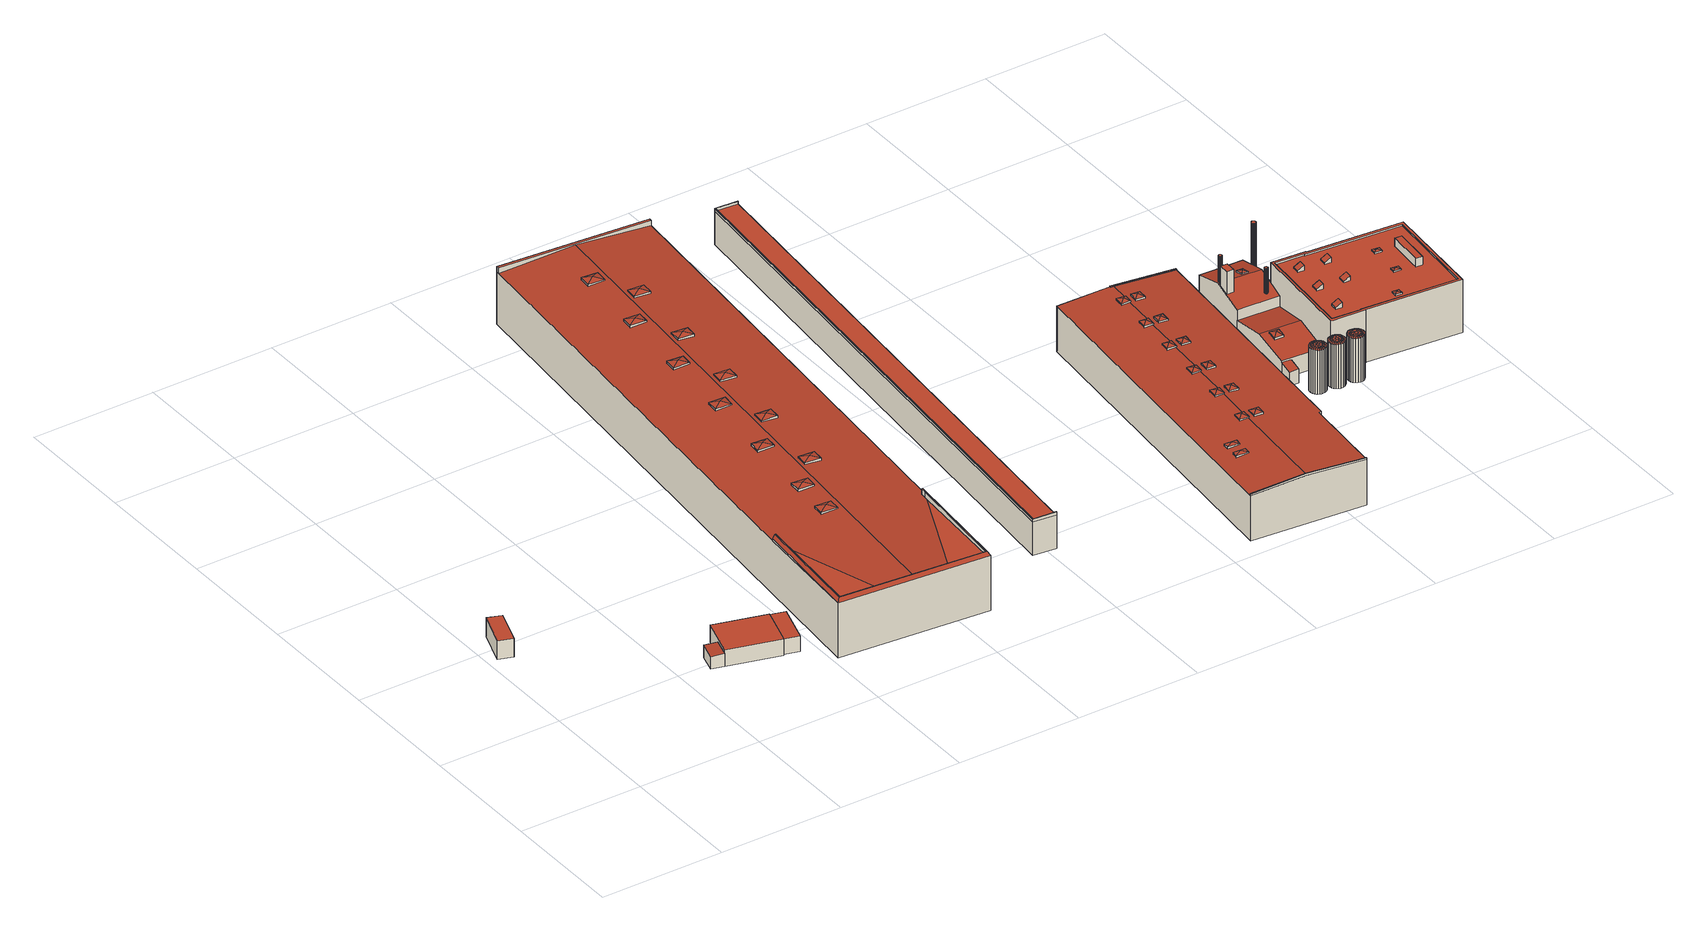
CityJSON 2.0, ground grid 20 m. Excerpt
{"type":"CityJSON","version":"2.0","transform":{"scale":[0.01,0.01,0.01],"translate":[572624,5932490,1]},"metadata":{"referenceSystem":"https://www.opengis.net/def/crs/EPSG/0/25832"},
"CityObjects":{
"building1":{"type":"Building","attributes":{"Grundfläche 2D":"14.591108","Grundhöhe NN":"2.660"},"geometry":[{"type":"Solid","lod":"3","boundaries":[[[[0,1,2,3]],[[4,5,3,2]],[[5,6,0,3]],[[6,7,1,0]],[[7,4,2,1]],[[7,6,5,4]]]],"semantics":{"surfaces":[{"type":"RoofSurface"},{"type":"WallSurface"},{"type":"GroundSurface"}],"values":[[0,1,1,1,1,2]]}}]},
"building2":{"type":"Building","attributes":{"Grundfläche 2D":"6.222767","Grundhöhe NN":"2.027"},"geometry":[{"type":"Solid","lod":"3","boundaries":[[[[8,9,10,11]],[[12,13,11,10]],[[13,14,8,11]],[[14,15,9,8]],[[15,12,10,9]],[[15,14,13,12]]]],"semantics":{"surfaces":[{"type":"RoofSurface"},{"type":"WallSurface"},{"type":"GroundSurface"}],"values":[[0,1,1,1,1,2]]}}]},
"building3":{"type":"Building","attributes":{"Grundfläche 2D":"54.608782","Grundhöhe NN":"2.025"},"geometry":[{"type":"Solid","lod":"3","boundaries":[[[[16,17,18,19,20]],[[16,20,21,22]],[[17,16,22,23]],[[19,18,17,23,24]],[[20,19,24,21]],[[22,21,24,23]]]],"semantics":{"surfaces":[{"type":"RoofSurface"},{"type":"WallSurface"},{"type":"GroundSurface"}],"values":[[0,1,1,1,1,2]]}}]},
"building4":{"type":"Building","attributes":{"Grundfläche 2D":"14.863860","Grundhöhe NN":"2.194"},"geometry":[{"type":"Solid","lod":"3","boundaries":[[[[25,18,17,26]],[[27,28,26,17]],[[28,29,25,26]],[[29,30,18,25]],[[30,27,17,18]],[[30,29,28,27]]]],"semantics":{"surfaces":[{"type":"RoofSurface"},{"type":"WallSurface"},{"type":"GroundSurface"}],"values":[[0,1,1,1,1,2]]}}]},
"building5":{"type":"Building","attributes":{"Grundfläche 2D":"2344.841135","Grundhöhe NN":"2.195"},"children":["building5-1","building5-2","building5-3","building5-4","building5-5","building5-6","building5-7","building5-8","building5-9","building5-10","building5-11","building5-12"],"geometry":[{"type":"Solid","lod":"3","boundaries":[[[[31,32,33,34]],[[35,36,37,38]],[[36,39,40,41,37]],[[40,42,43,41]],[[41,43,44,45,46,47,48,49,50,51,52,53,38,37]],[[54,55,56,57,58,59,60,61,62,63,64,65]],[[58,57,66]],[[67,68,69]],[[61,70,69,68,71,72,73,74,75,76,62]],[[77,63,31,34]],[[76,32,31,63,62]],[[76,78,33,32]],[[78,79,77,34,33]],[[35,64,36]],[[40,75,42]],[[75,74,73,44,43,42]],[[73,72,45,44]],[[46,45,72,71]],[[67,47,46,71,68]],[[48,47,67,69,70,61,60,59,58,66,50,49]],[[56,55,54,53,52,51,50,66,57]],[[54,65,64,35,38,53]],[[63,77,80,81,36,64]],[[40,39,36,81,82]],[[78,76,75,40,82,83]],[[77,79,78,83,80]],[[82,81,80,83]]]],"semantics":{"surfaces":[{"type":"RoofSurface"},{"type":"WallSurface"},{"type":"GroundSurface"}],"values":[[0,0,0,0,0,0,0,0,0,1,1,1,1,1,1,1,1,1,1,1,1,1,1,1,1,1,2]]}}]},
"building5-1":{"type":"BuildingInstallation","parents":["building5"],"geometry":[{"type":"MultiSurface","lod":"3","boundaries":[[[84,85,86]],[[84,87,85]],[[84,86,88]],[[84,88,87]],[[86,85,89,90]],[[88,86,90,91]],[[87,88,91,92]],[[85,87,92,89]]],"semantics":{"surfaces":[{"type":"RoofSurface"},{"type":"WallSurface"}],"values":[0,0,0,0,1,1,1,1]}}]},
"building5-2":{"type":"BuildingInstallation","parents":["building5"],"geometry":[{"type":"MultiSurface","lod":"3","boundaries":[[[93,94,95]],[[93,96,94]],[[93,95,97]],[[93,97,96]],[[95,94,98,99]],[[97,95,99,100]],[[96,97,100,101]],[[94,96,101,98]]],"semantics":{"surfaces":[{"type":"RoofSurface"},{"type":"WallSurface"}],"values":[0,0,0,0,1,1,1,1]}}]},
"building5-3":{"type":"BuildingInstallation","parents":["building5"],"geometry":[{"type":"MultiSurface","lod":"3","boundaries":[[[102,103,104]],[[102,105,103]],[[102,104,106]],[[102,106,105]],[[103,107,108,104]],[[106,104,108,109]],[[105,106,109,110]],[[103,105,110,107]]],"semantics":{"surfaces":[{"type":"RoofSurface"},{"type":"WallSurface"}],"values":[0,0,0,0,1,1,1,1]}}]},
"building5-4":{"type":"BuildingInstallation","parents":["building5"],"geometry":[{"type":"MultiSurface","lod":"3","boundaries":[[[111,112,113]],[[111,114,112]],[[111,113,115]],[[111,115,114]],[[113,112,116,117]],[[117,118,115,113]],[[118,119,114,115]],[[112,114,119,116]]],"semantics":{"surfaces":[{"type":"RoofSurface"},{"type":"WallSurface"}],"values":[0,0,0,0,1,1,1,1]}}]},
"building5-5":{"type":"BuildingInstallation","parents":["building5"],"geometry":[{"type":"MultiSurface","lod":"3","boundaries":[[[120,121,122]],[[120,123,121]],[[120,122,124]],[[120,124,123]],[[122,121,125,126]],[[126,127,124,122]],[[123,124,127,128]],[[121,123,128,125]]],"semantics":{"surfaces":[{"type":"RoofSurface"},{"type":"WallSurface"}],"values":[0,0,0,0,1,1,1,1]}}]},
"building5-6":{"type":"BuildingInstallation","parents":["building5"],"geometry":[{"type":"MultiSurface","lod":"3","boundaries":[[[129,130,131]],[[129,132,130]],[[129,131,133]],[[129,133,132]],[[131,130,134,135]],[[135,136,133,131]],[[132,133,136,137]],[[137,134,130,132]]],"semantics":{"surfaces":[{"type":"RoofSurface"},{"type":"WallSurface"}],"values":[0,0,0,0,1,1,1,1]}}]},
"building5-7":{"type":"BuildingInstallation","parents":["building5"],"geometry":[{"type":"MultiSurface","lod":"3","boundaries":[[[138,139,140]],[[138,141,139]],[[138,140,142]],[[138,142,141]],[[140,139,143,144]],[[144,145,142,140]],[[141,142,145,146]],[[139,141,146,143]]],"semantics":{"surfaces":[{"type":"RoofSurface"},{"type":"WallSurface"}],"values":[0,0,0,0,1,1,1,1]}}]},
"building5-8":{"type":"BuildingInstallation","parents":["building5"],"geometry":[{"type":"MultiSurface","lod":"3","boundaries":[[[147,148,149]],[[147,150,148]],[[147,149,151]],[[147,151,150]],[[149,148,152,153]],[[151,149,153,154]],[[150,151,154,155]],[[148,150,155,152]]],"semantics":{"surfaces":[{"type":"RoofSurface"},{"type":"WallSurface"}],"values":[0,0,0,0,1,1,1,1]}}]},
"building5-9":{"type":"BuildingInstallation","parents":["building5"],"geometry":[{"type":"MultiSurface","lod":"3","boundaries":[[[156,157,158]],[[156,159,157]],[[156,158,160]],[[156,160,159]],[[161,162,158,157]],[[162,163,160,158]],[[159,160,163,164]],[[157,159,164,161]]],"semantics":{"surfaces":[{"type":"RoofSurface"},{"type":"WallSurface"}],"values":[0,0,0,0,1,1,1,1]}}]},
"building5-10":{"type":"BuildingInstallation","parents":["building5"],"geometry":[{"type":"MultiSurface","lod":"3","boundaries":[[[165,166,167]],[[165,168,166]],[[165,167,169]],[[165,169,168]],[[166,170,171,167]],[[171,172,169,167]],[[168,169,172,173]],[[173,170,166,168]]],"semantics":{"surfaces":[{"type":"RoofSurface"},{"type":"WallSurface"}],"values":[0,0,0,0,1,1,1,1]}}]},
"building5-11":{"type":"BuildingInstallation","parents":["building5"],"geometry":[{"type":"MultiSurface","lod":"3","boundaries":[[[174,175,176]],[[174,177,175]],[[174,176,178]],[[174,178,177]],[[179,180,176,175]],[[180,181,178,176]],[[177,178,181,182]],[[175,177,182,179]]],"semantics":{"surfaces":[{"type":"RoofSurface"},{"type":"WallSurface"}],"values":[0,0,0,0,1,1,1,1]}}]},
"building5-12":{"type":"BuildingInstallation","parents":["building5"],"geometry":[{"type":"MultiSurface","lod":"3","boundaries":[[[183,184,185]],[[183,186,184]],[[183,185,187]],[[183,187,186]],[[185,184,188,189]],[[187,185,189,190]],[[186,187,190,191]],[[184,186,191,188]]],"semantics":{"surfaces":[{"type":"RoofSurface"},{"type":"WallSurface"}],"values":[0,0,0,0,1,1,1,1]}}]},
"building6":{"type":"Building","attributes":{"Grundfläche 2D":"332.712293","Grundhöhe NN":"2.142"},"geometry":[{"type":"Solid","lod":"3","boundaries":[[[[192,193,194,195,196,197,198,199]],[[200,201,202,203,204,205]],[[204,206,197,196]],[[206,207,198,197]],[[207,208,199,198]],[[208,209,192,199]],[[209,201,193,192]],[[194,193,201,200]],[[195,194,200,205]],[[205,204,196,195]],[[210,211,207,206]],[[211,212,208,207]],[[212,213,209,208]],[[213,214,215,202,201,209]],[[215,216,203,202]],[[203,216,217,210,206,204]],[[216,215,214,213,212,211,210,217]]]],"semantics":{"surfaces":[{"type":"RoofSurface"},{"type":"WallSurface"},{"type":"GroundSurface"}],"values":[[0,0,1,1,1,1,1,1,1,1,1,1,1,1,1,1,2]]}}]},
"building7":{"type":"Building","attributes":{"Grundfläche 2D":"1031.072814","Grundhöhe NN":"2.382"},"children":["building7-1","building7-2","building7-3","building7-4","building7-5","building7-6","building7-7","building7-8","building7-9","building7-10","building7-11","building7-12","building7-13","building7-14","building7-15","building7-16"],"geometry":[{"type":"Solid","lod":"3","boundaries":[[[[218,219,220,221,222,223,224,225,226,227,228,229,230,231,232,233,234,235,236,237]],[[238,235,234,233,232,231,230,229,228,227,226,225,224,223,222,221,220,239,240,241,242,243]],[[237,236,235,238,244,245]],[[246,219,218,237,245,247]],[[239,220,219,246,248]],[[241,240,239,248,249]],[[242,241,249,250]],[[238,243,242,250,244]],[[244,250,249,248,246,247,245]]]],"semantics":{"surfaces":[{"type":"RoofSurface"},{"type":"WallSurface"},{"type":"GroundSurface"}],"values":[[0,0,1,1,1,1,1,1,2]]}}]},
"building7-1":{"type":"BuildingInstallation","parents":["building7"],"geometry":[{"type":"MultiSurface","lod":"3","boundaries":[[[251,252,253,254]],[[255,252,251,256]],[[254,253,218,219]],[[239,256,251,254,219,220]],[[255,256,239,240]],[[218,253,252,255,240,221]]],"semantics":{"surfaces":[{"type":"RoofSurface"},{"type":"WallSurface"}],"values":[0,0,1,1,1,1]}}]},
"building7-2":{"type":"BuildingInstallation","parents":["building7"],"geometry":[{"type":"MultiSurface","lod":"3","boundaries":[[[257,258,259,260]],[[260,259,261]],[[262,259,258]],[[263,261,259,262]],[[264,228,265,258,257,260]],[[258,265,266,262]],[[266,229,267,261,263,262]],[[267,264,260,261]]],"semantics":{"surfaces":[{"type":"RoofSurface"},{"type":"WallSurface"}],"values":[0,0,0,0,1,1,1,1]}}]},
"building7-3":{"type":"BuildingInstallation","parents":["building7"],"geometry":[{"type":"MultiSurface","lod":"3","boundaries":[[[268,269,270]],[[270,269,271]],[[272,269,268]],[[271,269,272]],[[273,274,268,270]],[[274,275,272,268]],[[276,271,272,275]],[[276,273,270,271]]],"semantics":{"surfaces":[{"type":"RoofSurface"},{"type":"WallSurface"}],"values":[0,0,0,0,1,1,1,1]}}]},
"building7-4":{"type":"BuildingInstallation","parents":["building7"],"geometry":[{"type":"MultiSurface","lod":"3","boundaries":[[[277,278,279]],[[277,280,278]],[[277,279,281]],[[277,281,280]],[[282,283,279,278]],[[283,284,281,279]],[[280,281,284,285]],[[278,280,285,282]]],"semantics":{"surfaces":[{"type":"RoofSurface"},{"type":"WallSurface"}],"values":[0,0,0,0,1,1,1,1]}}]},
"building7-5":{"type":"BuildingInstallation","parents":["building7"],"geometry":[{"type":"MultiSurface","lod":"3","boundaries":[[[286,287,288,289]],[[235,236,287,286,238]],[[236,290,288,287]],[[234,243,289,288,290]],[[286,289,243,238]]],"semantics":{"surfaces":[{"type":"RoofSurface"},{"type":"WallSurface"}],"values":[0,1,1,1,1]}}]},
"building7-6":{"type":"BuildingInstallation","parents":["building7"],"geometry":[{"type":"MultiSurface","lod":"3","boundaries":[[[291,292,293,294]],[[294,293,295]],[[296,293,292]],[[295,293,296]],[[297,232,298,292,291,294]],[[296,292,298,299]],[[296,299,233,300,295]],[[294,295,300,297]]],"semantics":{"surfaces":[{"type":"RoofSurface"},{"type":"WallSurface"}],"values":[0,0,0,0,1,1,1,1]}}]},
"building7-7":{"type":"BuildingInstallation","parents":["building7"],"geometry":[{"type":"MultiSurface","lod":"3","boundaries":[[[301,302,303]],[[303,302,304]],[[305,302,301]],[[306,304,302,305]],[[303,307,226,308,301]],[[305,301,308,309]],[[309,227,310,304,306,305]],[[310,307,303,304]]],"semantics":{"surfaces":[{"type":"RoofSurface"},{"type":"WallSurface"}],"values":[0,0,0,0,1,1,1,1]}}]},
"building7-8":{"type":"BuildingInstallation","parents":["building7"],"geometry":[{"type":"MultiSurface","lod":"3","boundaries":[[[311,312,313]],[[311,314,312]],[[311,313,315]],[[311,315,314]],[[312,316,317,313]],[[317,318,315,313]],[[318,319,314,315]],[[312,314,319,316]]],"semantics":{"surfaces":[{"type":"RoofSurface"},{"type":"WallSurface"}],"values":[0,0,0,0,1,1,1,1]}}]},
"building7-9":{"type":"BuildingInstallation","parents":["building7"],"geometry":[{"type":"MultiSurface","lod":"3","boundaries":[[[320,321,322]],[[320,323,321]],[[320,322,324]],[[320,324,323]],[[322,321,325,326]],[[324,322,326,327]],[[327,328,323,324]],[[328,325,321,323]]],"semantics":{"surfaces":[{"type":"RoofSurface"},{"type":"WallSurface"}],"values":[0,0,0,0,1,1,1,1]}}]},
"building7-10":{"type":"BuildingInstallation","parents":["building7"],"geometry":[{"type":"MultiSurface","lod":"3","boundaries":[[[329,330,331,332]],[[332,331,333]],[[334,331,330]],[[333,331,334]],[[335,330,329,332,336,222]],[[334,330,335,337]],[[334,337,223,338,333]],[[338,336,332,333]]],"semantics":{"surfaces":[{"type":"RoofSurface"},{"type":"WallSurface"}],"values":[0,0,0,0,1,1,1,1]}}]},
"building7-11":{"type":"BuildingInstallation","parents":["building7"],"geometry":[{"type":"MultiSurface","lod":"3","boundaries":[[[339,340,341,342]],[[342,341,343]],[[344,341,340]],[[345,343,341,344]],[[346,230,347,340,339,342]],[[340,347,348,344]],[[348,231,349,343,345,344]],[[349,346,342,343]]],"semantics":{"surfaces":[{"type":"RoofSurface"},{"type":"WallSurface"}],"values":[0,0,0,0,1,1,1,1]}}]},
"building7-12":{"type":"BuildingInstallation","parents":["building7"],"geometry":[{"type":"MultiSurface","lod":"3","boundaries":[[[350,351,352]],[[350,353,351]],[[350,352,354]],[[350,354,353]],[[352,351,355,356]],[[354,352,356,357]],[[353,354,357,358]],[[351,353,358,355]]],"semantics":{"surfaces":[{"type":"RoofSurface"},{"type":"WallSurface"}],"values":[0,0,0,0,1,1,1,1]}}]},
"building7-13":{"type":"BuildingInstallation","parents":["building7"],"geometry":[{"type":"MultiSurface","lod":"3","boundaries":[[[359,360,361]],[[359,362,360]],[[359,361,363]],[[359,363,362]],[[361,360,364,365]],[[361,365,366,363]],[[366,367,362,363]],[[360,362,367,364]]],"semantics":{"surfaces":[{"type":"RoofSurface"},{"type":"WallSurface"}],"values":[0,0,0,0,1,1,1,1]}}]},
"building7-14":{"type":"BuildingInstallation","parents":["building7"],"geometry":[{"type":"MultiSurface","lod":"3","boundaries":[[[368,369,370]],[[368,371,369]],[[368,370,372]],[[368,372,371]],[[373,374,370,369]],[[372,370,374,375]],[[371,372,375,376]],[[369,371,376,373]]],"semantics":{"surfaces":[{"type":"RoofSurface"},{"type":"WallSurface"}],"values":[0,0,0,0,1,1,1,1]}}]},
"building7-15":{"type":"BuildingInstallation","parents":["building7"],"geometry":[{"type":"MultiSurface","lod":"3","boundaries":[[[377,378,379,380]],[[380,379,381]],[[382,379,378]],[[381,379,382]],[[383,378,377,380,384,224]],[[382,378,383,385]],[[382,385,225,386,381]],[[386,384,380,381]]],"semantics":{"surfaces":[{"type":"RoofSurface"},{"type":"WallSurface"}],"values":[0,0,0,0,1,1,1,1]}}]},
"building7-16":{"type":"BuildingInstallation","parents":["building7"],"geometry":[{"type":"MultiSurface","lod":"3","boundaries":[[[387,388,389]],[[389,388,390]],[[391,388,387]],[[390,388,391]],[[392,393,387,389]],[[391,387,393,394]],[[394,395,390,391]],[[395,392,389,390]]],"semantics":{"surfaces":[{"type":"RoofSurface"},{"type":"WallSurface"}],"values":[0,0,0,0,1,1,1,1]}}]},
"building8":{"type":"Building","attributes":{"Grundfläche 2D":"5.151440","Grundhöhe NN":"2.009"},"geometry":[{"type":"Solid","lod":"3","boundaries":[[[[396,397,398,399]],[[397,400,401,398]],[[402,396,399,403]],[[404,402,403,405]],[[406,404,405,407]],[[408,406,407,409]],[[410,408,409,411]],[[412,410,411,413]],[[414,412,413,415]],[[416,414,415,417]],[[418,416,417,419]],[[420,418,419,421]],[[422,420,421,423]],[[424,422,423,425]],[[426,424,425,427]],[[428,426,427,429]],[[430,428,429,431]],[[432,430,431,433]],[[434,432,433,435]],[[436,434,435,437]],[[438,436,437,439]],[[440,438,439,441]],[[442,440,441,443]],[[400,442,443,401]],[[444,445,397,396]],[[445,446,400,397]],[[447,444,396,402]],[[448,447,402,404]],[[449,448,404,406]],[[450,449,406,408]],[[451,450,408,410]],[[452,451,410,412]],[[453,452,412,414]],[[454,453,414,416]],[[455,454,416,418]],[[456,455,418,420]],[[457,456,420,422]],[[458,457,422,424]],[[459,458,424,426]],[[460,459,426,428]],[[461,460,428,430]],[[462,461,430,432]],[[463,462,432,434]],[[464,463,434,436]],[[465,464,436,438]],[[466,465,438,440]],[[467,466,440,442]],[[446,467,442,400]],[[447,448,468,469,470,471,472,446,445,444]],[[450,473,474,468,448,449]],[[452,453,475,476,477,473,450,451]],[[455,456,478,479,480,475,453,454]],[[458,459,481,482,483,478,456,457]],[[461,462,484,485,486,481,459,460]],[[464,465,487,488,489,484,462,463]],[[467,446,472,490,491,487,465,466]],[[484,489,488,487,491,490,472,471,470,469,468,474,473,477,476,475,480,479,478,483,482,481,486,485]],[[492,493,399,398]],[[493,494,403,399]],[[494,495,405,403]],[[495,496,407,405]],[[496,497,409,407]],[[497,498,411,409]],[[498,499,413,411]],[[499,500,415,413]],[[500,501,417,415]],[[501,502,419,417]],[[502,503,421,419]],[[503,504,423,421]],[[504,505,425,423]],[[505,506,427,425]],[[506,507,429,427]],[[507,508,431,429]],[[508,509,433,431]],[[509,510,435,433]],[[510,511,437,435]],[[511,512,439,437]],[[512,513,441,439]],[[514,492,398,401]],[[513,515,443,441]],[[515,514,401,443]],[[511,510,509,508,507,506,505,504,503,502,501,500,499,498,497,496,495,494,493,492,514,515,513,512]]]],"semantics":{"surfaces":[{"type":"RoofSurface"},{"type":"WallSurface"},{"type":"GroundSurface"}],"values":[[0,0,0,0,0,0,0,0,0,0,0,0,0,0,0,0,0,0,0,0,0,0,0,0,0,0,0,0,0,0,0,0,0,0,0,0,0,0,0,0,0,0,0,0,0,0,0,0,0,0,0,0,0,0,0,0,0,1,1,1,1,1,1,1,1,1,1,1,1,1,1,1,1,1,1,1,1,1,1,1,1,2]]}}]},
"building9":{"type":"Building","attributes":{"Grundfläche 2D":"5.136992","Grundhöhe NN":"1.965"},"geometry":[{"type":"Solid","lod":"3","boundaries":[[[[516,517,518,519]],[[517,520,521,518]],[[522,516,519,523]],[[524,522,523,525]],[[526,524,525,527]],[[528,526,527,529]],[[530,528,529,531]],[[532,530,531,533]],[[534,532,533,535]],[[536,534,535,537]],[[538,536,537,539]],[[540,538,539,541]],[[542,540,541,543]],[[544,542,543,545]],[[546,544,545,547]],[[548,546,547,549]],[[550,548,549,551]],[[552,550,551,553]],[[554,552,553,555]],[[556,554,555,557]],[[558,556,557,559]],[[560,558,559,561]],[[562,560,561,563]],[[520,562,563,521]],[[564,565,517,516]],[[565,566,520,517]],[[567,564,516,522]],[[568,567,522,524]],[[569,568,524,526]],[[570,569,526,528]],[[571,570,528,530]],[[572,571,530,532]],[[573,572,532,534]],[[574,573,534,536]],[[575,574,536,538]],[[576,575,538,540]],[[577,576,540,542]],[[578,577,542,544]],[[579,578,544,546]],[[580,579,546,548]],[[581,580,548,550]],[[582,581,550,552]],[[583,582,552,554]],[[584,583,554,556]],[[585,584,556,558]],[[586,585,558,560]],[[587,586,560,562]],[[566,587,562,520]],[[569,570,588,589,590,591,567,568]],[[572,573,592,593,594,588,570,571]],[[575,576,595,596,597,592,573,574]],[[578,598,599,595,576,577]],[[580,581,600,601,602,598,578,579]],[[583,584,603,604,605,600,581,582]],[[586,587,606,607,603,584,585]],[[565,564,567,591,608,609,610,611,606,587,566]],[[605,604,603,607,606,611,610,609,608,591,590,589,588,594,593,592,597,596,595,599,598,602,601,600]],[[612,613,519,518]],[[614,612,518,521]],[[615,614,521,563]],[[613,616,523,519]],[[616,617,525,523]],[[617,618,527,525]],[[618,619,529,527]],[[619,620,531,529]],[[620,621,533,531]],[[621,622,535,533]],[[622,623,537,535]],[[623,624,539,537]],[[624,625,541,539]],[[625,626,543,541]],[[626,627,545,543]],[[627,628,547,545]],[[628,629,549,547]],[[629,630,551,549]],[[630,631,553,551]],[[631,632,555,553]],[[632,633,557,555]],[[633,634,559,557]],[[634,635,561,559]],[[635,615,563,561]],[[631,630,629,628,627,626,625,624,623,622,621,620,619,618,617,616,613,612,614,615,635,634,633,632]]]],"semantics":{"surfaces":[{"type":"RoofSurface"},{"type":"WallSurface"},{"type":"GroundSurface"}],"values":[[0,0,0,0,0,0,0,0,0,0,0,0,0,0,0,0,0,0,0,0,0,0,0,0,0,0,0,0,0,0,0,0,0,0,0,0,0,0,0,0,0,0,0,0,0,0,0,0,0,0,0,0,0,0,0,0,0,1,1,1,1,1,1,1,1,1,1,1,1,1,1,1,1,1,1,1,1,1,1,1,1,2]]}}]},
"building10":{"type":"Building","attributes":{"Grundfläche 2D":"5.157014","Grundhöhe NN":"1.948"},"geometry":[{"type":"Solid","lod":"3","boundaries":[[[[636,637,638,639]],[[637,640,641,638]],[[642,636,639,643]],[[644,642,643,645]],[[646,644,645,647]],[[648,646,647,649]],[[650,648,649,651]],[[652,650,651,653]],[[654,652,653,655]],[[656,654,655,657]],[[658,656,657,659]],[[660,658,659,661]],[[662,660,661,663]],[[664,662,663,665]],[[666,664,665,667]],[[668,666,667,669]],[[670,668,669,671]],[[672,670,671,673]],[[674,672,673,675]],[[676,674,675,677]],[[678,676,677,679]],[[680,678,679,681]],[[682,680,681,683]],[[640,682,683,641]],[[684,685,686,687,688,689,690,691,692,693]],[[689,694,695,696,697,690]],[[695,698,699,700,701,702,703,696]],[[700,704,705,706,707,708,709,701]],[[706,710,711,712,713,707]],[[714,715,716,717,718,719,720,721,684,693,692,691,690,697,696,703,702,701,709,708,707,713,712,722]],[[711,723,724,725,715,714,722,712]],[[725,726,727,728,718,717,716,715]],[[728,729,730,720,719,718]],[[730,731,685,684,721,720]],[[637,636,687,686]],[[640,637,686,685]],[[636,642,688,687]],[[642,644,689,688]],[[644,646,694,689]],[[646,648,695,694]],[[648,650,698,695]],[[650,652,699,698]],[[652,654,700,699]],[[654,656,704,700]],[[656,658,705,704]],[[658,660,706,705]],[[660,662,710,706]],[[662,664,711,710]],[[664,666,723,711]],[[666,668,724,723]],[[668,670,725,724]],[[670,672,726,725]],[[672,674,727,726]],[[674,676,728,727]],[[676,678,729,728]],[[678,680,730,729]],[[680,682,731,730]],[[682,640,685,731]],[[732,733,639,638]],[[733,734,643,639]],[[734,735,645,643]],[[735,736,647,645]],[[736,737,649,647]],[[737,738,651,649]],[[738,739,653,651]],[[739,740,655,653]],[[740,741,657,655]],[[741,742,659,657]],[[742,743,661,659]],[[743,744,663,661]],[[744,745,665,663]],[[745,746,667,665]],[[746,747,669,667]],[[747,748,671,669]],[[748,749,673,671]],[[749,750,675,673]],[[750,751,677,675]],[[751,752,679,677]],[[752,753,681,679]],[[753,754,683,681]],[[755,732,638,641]],[[754,755,641,683]],[[750,749,748,747,746,745,744,743,742,741,740,739,738,737,736,735,734,733,732,755,754,753,752,751]]]],"semantics":{"surfaces":[{"type":"RoofSurface"},{"type":"WallSurface"},{"type":"GroundSurface"}],"values":[[0,0,0,0,0,0,0,0,0,0,0,0,0,0,0,0,0,0,0,0,0,0,0,0,0,0,0,0,0,0,0,0,0,0,0,0,0,0,0,0,0,0,0,0,0,0,0,0,0,0,0,0,0,0,0,0,0,0,1,1,1,1,1,1,1,1,1,1,1,1,1,1,1,1,1,1,1,1,1,1,1,1,2]]}}]},
"building11":{"type":"Building","attributes":{"Grundfläche 2D":"0.388638","Grundhöhe NN":"1.555"},"geometry":[{"type":"Solid","lod":"3","boundaries":[[[[756,757,758,759,760,761,762,763,764,765,766,767,768,769,770,771,772,773,774,775,776,777,778,779,780,781,782,783,784,785]],[[786,787,760,759]],[[787,788,761,760]],[[789,786,759,758]],[[788,790,762,761]],[[790,791,763,762]],[[791,792,764,763]],[[792,793,765,764]],[[793,794,766,765]],[[794,795,767,766]],[[795,796,768,767]],[[796,797,769,768]],[[797,798,770,769]],[[798,799,771,770]],[[799,800,772,771]],[[800,801,773,772]],[[801,802,774,773]],[[802,803,775,774]],[[803,804,776,775]],[[804,805,777,776]],[[805,806,778,777]],[[806,807,779,778]],[[807,808,780,779]],[[808,809,781,780]],[[809,810,782,781]],[[810,811,783,782]],[[811,812,784,783]],[[812,813,785,784]],[[813,814,756,785]],[[814,815,757,756]],[[815,789,758,757]],[[811,810,809,808,807,806,805,804,803,802,801,800,799,798,797,796,795,794,793,792,791,790,788,787,786,789,815,814,813,812]]]],"semantics":{"surfaces":[{"type":"RoofSurface"},{"type":"WallSurface"},{"type":"GroundSurface"}],"values":[[0,1,1,1,1,1,1,1,1,1,1,1,1,1,1,1,1,1,1,1,1,1,1,1,1,1,1,1,1,1,1,2]]}}]},
"building12":{"type":"Building","attributes":{"Grundfläche 2D":"508.506199","Grundhöhe NN":"1.709"},"children":["building12-1","building12-2","building12-3","building12-4","building12-5","building12-6","building12-7","building12-8","building12-9","building12-10","building12-11","building12-12","building12-13","building12-14"],"geometry":[{"type":"Solid","lod":"3","boundaries":[[[[816,817,818,819,820,821,822,823]],[[824,825,826,827,828,829,830,831,832],[833,834,835,836,837,838,839,840]],[[841,842,843,844]],[[845,846,843,842]],[[847,848,849,850,851,852,853]],[[854,853,852,851,850,855,856,857]],[[858,859,860,861]],[[835,834,818,817]],[[834,833,819,818]],[[820,819,833,840]],[[840,839,821,820]],[[822,821,839,838]],[[838,837,823,822]],[[837,836,816,823]],[[817,816,836,835]],[[842,841,862,863,860,845]],[[864,846,845,860,859,865]],[[849,848,847,866,867]],[[850,849,867,862,841,855]],[[855,841,844,856]],[[853,854,868,866,847]],[[829,828,869,870]],[[830,829,870,871]],[[830,871,868,854,831]],[[856,844,843,846,864,872,832,831,854,857]],[[873,825,824,832,872,874]],[[826,825,873,875]],[[827,826,875,876]],[[828,827,876,869]],[[861,860,863,877]],[[858,861,877,878]],[[859,858,878,865]],[[874,872,864,865,878,877,863,862,867,866,868,871,870,869,876,875,873]]]],"semantics":{"surfaces":[{"type":"RoofSurface"},{"type":"WallSurface"},{"type":"GroundSurface"}],"values":[[0,0,0,0,0,0,0,1,1,1,1,1,1,1,1,1,1,1,1,1,1,1,1,1,1,1,1,1,1,1,1,1,2]]}}]},
"building12-1":{"type":"BuildingInstallation","parents":["building12"],"geometry":[{"type":"MultiSurface","lod":"3","boundaries":[[[879,880,881,882]],[[882,881,883,884]],[[885,879,882,884]],[[886,880,879,885]],[[886,883,881,880]]],"semantics":{"surfaces":[{"type":"RoofSurface"},{"type":"WallSurface"}],"values":[0,1,1,1,1]}}]},
"building12-2":{"type":"BuildingInstallation","parents":["building12"],"geometry":[{"type":"MultiSurface","lod":"3","boundaries":[[[887,888,889,890]],[[890,889,891,892]],[[893,887,890,892]],[[894,888,887,893]],[[889,888,894,891]]],"semantics":{"surfaces":[{"type":"RoofSurface"},{"type":"WallSurface"}],"values":[0,1,1,1,1]}}]},
"building12-3":{"type":"BuildingInstallation","parents":["building12"],"geometry":[{"type":"MultiSurface","lod":"3","boundaries":[[[895,896,897,898,899]],[[900,897,896,895,901,902]],[[903,904,897,900,902]],[[897,904,903,899,898]],[[905,906,895,899]],[[906,907,908,902,901,895]],[[908,909,903,902]],[[909,905,899,903]]],"semantics":{"surfaces":[{"type":"RoofSurface"},{"type":"WallSurface"}],"values":[0,0,0,0,1,1,1,1]}}]},
"building12-4":{"type":"BuildingInstallation","parents":["building12"],"geometry":[{"type":"MultiSurface","lod":"3","boundaries":[[[910,911,912,913,914]],[[915,914,913,912,916,917]],[[918,919,914,915,917]],[[914,919,918,911,910]],[[920,921,912,911]],[[921,922,923,917,916,912]],[[923,924,918,917]],[[924,920,911,918]]],"semantics":{"surfaces":[{"type":"RoofSurface"},{"type":"WallSurface"}],"values":[0,0,0,0,1,1,1,1]}}]},
"building12-5":{"type":"BuildingInstallation","parents":["building12"],"geometry":[{"type":"MultiSurface","lod":"3","boundaries":[[[925,926,927,928,929,930]],[[928,927,926,931,932]],[[933,934,926,925,930]],[[926,934,933,932,931]],[[935,936,937,930,929,928]],[[937,938,933,930]],[[938,939,932,933]],[[939,935,928,932]]],"semantics":{"surfaces":[{"type":"RoofSurface"},{"type":"WallSurface"}],"values":[0,0,0,0,1,1,1,1]}}]},
"building12-6":{"type":"BuildingInstallation","parents":["building12"],"geometry":[{"type":"MultiSurface","lod":"3","boundaries":[[[940,941,942,943]],[[943,942,944,945]],[[946,940,943,945]],[[947,941,940,946]],[[947,944,942,941]]],"semantics":{"surfaces":[{"type":"RoofSurface"},{"type":"WallSurface"}],"values":[0,1,1,1,1]}}]},
"building12-7":{"type":"BuildingInstallation","parents":["building12"],"geometry":[{"type":"MultiSurface","lod":"3","boundaries":[[[948,949,950,951]],[[951,950,952,953]],[[954,948,951,953]],[[955,949,948,954]],[[955,952,950,949]]],"semantics":{"surfaces":[{"type":"RoofSurface"},{"type":"WallSurface"}],"values":[0,1,1,1,1]}}]},
"building12-8":{"type":"BuildingInstallation","parents":["building12"],"geometry":[{"type":"MultiSurface","lod":"3","boundaries":[[[956,957,958,959]],[[960,959,958,961]],[[962,956,959,960]],[[963,957,956,962]],[[961,958,957,963]]],"semantics":{"surfaces":[{"type":"RoofSurface"},{"type":"WallSurface"}],"values":[0,1,1,1,1]}}]},
"building12-9":{"type":"BuildingInstallation","parents":["building12"],"geometry":[{"type":"MultiSurface","lod":"3","boundaries":[[[964,965,966,967]],[[967,966,968,969]],[[970,964,967,969]],[[971,965,964,970]],[[971,968,966,965]]],"semantics":{"surfaces":[{"type":"RoofSurface"},{"type":"WallSurface"}],"values":[0,1,1,1,1]}}]},
"building12-10":{"type":"BuildingInstallation","parents":["building12"],"geometry":[{"type":"MultiSurface","lod":"3","boundaries":[[[972,973,974]],[[972,975,973]],[[972,974,976]],[[972,976,975]],[[977,978,974,973]],[[976,974,978,979]],[[979,980,975,976]],[[973,975,980,977]]],"semantics":{"surfaces":[{"type":"RoofSurface"},{"type":"WallSurface"}],"values":[0,0,0,0,1,1,1,1]}}]},
"building12-11":{"type":"BuildingInstallation","parents":["building12"],"geometry":[{"type":"MultiSurface","lod":"3","boundaries":[[[981,982,983,984]],[[984,983,985]],[[986,983,982]],[[987,985,983,986]],[[984,988,989,982,981]],[[990,991,986,982,989]],[[991,992,993,985,987,986]],[[993,988,984,985]]],"semantics":{"surfaces":[{"type":"RoofSurface"},{"type":"WallSurface"}],"values":[0,0,0,0,1,1,1,1]}}]},
"building12-12":{"type":"BuildingInstallation","parents":["building12"],"geometry":[{"type":"MultiSurface","lod":"3","boundaries":[[[994,995,996,997]],[[997,996,998,999]],[[994,997,999,1000]],[[1000,1001,995,994]],[[996,995,1001,998]]],"semantics":{"surfaces":[{"type":"RoofSurface"},{"type":"WallSurface"}],"values":[0,1,1,1,1]}}]},
"building12-13":{"type":"BuildingInstallation","parents":["building12"],"geometry":[{"type":"MultiSurface","lod":"3","boundaries":[[[1002,1003,1004,1005,1006,1007,1008,1009,1010,1011,1012,1013,1014,1015,1016,1017,1018,1019,1020,1021,1022,1023,1024,1025,1026,1027,1028,1029,1030,1031]],[[1007,1006,1032,1033]],[[1008,1007,1033,1034]],[[1009,1008,1034,1035]],[[1006,1005,1036,1032]],[[1010,1009,1035,1037]],[[1011,1010,1037,1038]],[[1012,1011,1038,1039]],[[1013,1012,1039,1040]],[[1014,1013,1040,1041]],[[1015,1014,1041,1042]],[[1016,1015,1042,1043]],[[1017,1016,1043,1044]],[[1018,1017,1044,1045]],[[1019,1018,1045,1046]],[[1020,1019,1046,1047]],[[1021,1020,1047,1048]],[[1022,1021,1048,1049]],[[1023,1022,1049,1050]],[[1024,1023,1050,1051]],[[1025,1024,1051,1052]],[[1026,1025,1052,1053]],[[1027,1026,1053,1054]],[[1028,1027,1054,1055]],[[1029,1028,1055,1056]],[[1030,1029,1056,1057]],[[1031,1030,1057,1058]],[[1002,1031,1058,1059]],[[1003,1002,1059,1060]],[[1004,1003,1060,1061]],[[1005,1004,1061,1036]]],"semantics":{"surfaces":[{"type":"RoofSurface"},{"type":"WallSurface"}],"values":[0,1,1,1,1,1,1,1,1,1,1,1,1,1,1,1,1,1,1,1,1,1,1,1,1,1,1,1,1,1,1]}}]},
"building12-14":{"type":"BuildingInstallation","parents":["building12"],"geometry":[{"type":"MultiSurface","lod":"3","boundaries":[[[1062,1063,1064,1065,1066,1067,1068,1069,1070,1071,1072,1073,1074,1075,1076,1077,1078,1079,1080,1081,1082,1083,1084,1085,1086,1087,1088,1089,1090,1091]],[[1067,1066,1092,1093]],[[1068,1067,1093,1094]],[[1069,1068,1094,1095]],[[1066,1065,1096,1092]],[[1070,1069,1095,1097]],[[1071,1070,1097,1098]],[[1072,1071,1098,1099]],[[1073,1072,1099,1100]],[[1074,1073,1100,1101]],[[1075,1074,1101,1102]],[[1076,1075,1102,1103]],[[1077,1076,1103,1104]],[[1078,1077,1104,1105]],[[1079,1078,1105,1106]],[[1080,1079,1106,1107]],[[1081,1080,1107,1108]],[[1082,1081,1108,1109]],[[1083,1082,1109,1110]],[[1084,1083,1110,1111]],[[1085,1084,1111,1112]],[[1086,1085,1112,1113]],[[1087,1086,1113,1114]],[[1088,1087,1114,1115]],[[1089,1088,1115,1116]],[[1090,1089,1116,1117]],[[1091,1090,1117,1118]],[[1062,1091,1118,1119]],[[1063,1062,1119,1120]],[[1064,1063,1120,1121]],[[1065,1064,1121,1096]]],"semantics":{"surfaces":[{"type":"RoofSurface"},{"type":"WallSurface"}],"values":[0,1,1,1,1,1,1,1,1,1,1,1,1,1,1,1,1,1,1,1,1,1,1,1,1,1,1,1,1,1,1]}}]}
},
"vertices":[
[275,4192,475],[72,3621,475],[300,3541,475],[502,4111,475],[300,3541,166],[502,4111,166],[275,4192,166],[72,3621,166],
[2442,1834,306],[2636,1778,316],[2721,2075,316],[2527,2131,306],[2721,2075,103],[2527,2131,103],[2442,1834,103],[2636,1778,103],
[2636,1778,381],[3467,1540,384],[3638,2137,398],[3641,2147,398],[2810,2386,396],[2810,2386,102],[2636,1778,102],[3467,1540,102],[3641,2147,102],
[3868,2071,398],[3697,1474,384],[3467,1540,119],[3697,1474,119],[3868,2071,119],[3638,2137,119],
[4862,10606,1077],[7285,10400,1077],[7289,10447,1077],[4866,10654,1077],[4205,2898,1035],[4046,1046,1035],[4086,1077,1092],[4241,2895,1092],[5265,942,1035],[6469,839,1035],[6435,877,1092],[6627,2687,1035],[6589,2691,1092],[6573,2692,1092],[6567,2612,1092],[6567,2610,1092],[6420,894,1092],[5258,993,1092],[5236,995,1092],[4103,1092,1092],[4250,2814,1092],[4250,2815,1092],[4257,2893,1092],[4257,2893,995],[4250,2815,995],[4250,2814,995],[4245,2753,995],[4723,1039,1034],[5236,995,1060],[5258,993,1062],[5269,992,1062],[6081,10502,1062],[4862,10606,992],[4205,2898,992],[4241,2895,994],[4103,1092,1034],[6420,894,1034],[6561,2541,995],[5837,944,1034],[5281,991,1062],[6567,2610,995],[6567,2611,995],[6573,2692,995],[6589,2691,994],[6627,2687,992],[7285,10400,992],[4866,10654,992],[7289,10447,992],[6085,10550,1062],[4866,10654,119],[4046,1046,119],[6469,839,119],[7289,10447,119],
[6047,7808,1113],[5910,7724,1080],[6168,7701,1080],[5926,7914,1080],[6184,7892,1080],[5910,7724,1058],[6168,7701,1043],[6184,7892,1043],[5926,7914,1058],
[5794,9648,1113],[5657,9564,1080],[5916,9542,1080],[5673,9755,1080],[5932,9733,1080],[5657,9564,1043],[5916,9542,1058],[5932,9733,1058],[5673,9755,1043],
[5847,5458,1113],[5710,5374,1080],[5968,5352,1080],[5726,5565,1080],[5984,5543,1080],[5710,5374,1058],[5968,5352,1043],[5984,5543,1043],[5726,5565,1058],
[5743,4238,1113],[5605,4154,1080],[5864,4131,1080],[5622,4344,1080],[5880,4322,1080],[5605,4154,1058],[5864,4131,1043],[5880,4322,1043],[5622,4344,1058],
[5387,4873,1113],[5250,4789,1080],[5508,4767,1080],[5266,4979,1080],[5524,4957,1080],[5250,4789,1043],[5508,4767,1058],[5524,4957,1058],[5266,4979,1043],
[5489,6064,1113],[5351,5980,1080],[5610,5958,1080],[5368,6171,1080],[5626,6149,1080],[5351,5980,1043],[5610,5958,1058],[5626,6149,1058],[5368,6171,1043],
[5693,8462,1113],[5556,8378,1080],[5814,8356,1080],[5572,8568,1080],[5831,8546,1080],[5556,8378,1043],[5814,8356,1058],[5831,8546,1058],[5572,8568,1043],
[5234,3085,1113],[5097,3001,1080],[5355,2979,1080],[5113,3191,1080],[5372,3169,1080],[5097,3001,1043],[5355,2979,1058],[5372,3169,1058],[5113,3191,1043],
[6152,9035,1113],[6015,8951,1080],[6273,8929,1080],[6031,9142,1080],[6289,9120,1080],[6015,8951,1058],[6273,8929,1043],[6289,9120,1043],[6031,9142,1058],
[5590,7247,1113],[5452,7163,1080],[5711,7141,1080],[5469,7353,1080],[5727,7331,1080],[5452,7163,1043],[5711,7141,1058],[5727,7331,1058],[5469,7353,1043],
[5291,3742,1113],[5153,3658,1080],[5411,3636,1080],[5169,3848,1080],[5428,3826,1080],[5153,3658,1043],[5411,3636,1058],[5428,3826,1058],[5169,3848,1043],
[5946,6619,1113],[5809,6535,1080],[6067,6513,1080],[5825,6725,1080],[6083,6703,1080],[5809,6535,1058],[6067,6513,1043],[6083,6703,1043],[5825,6725,1058],
[8107,1622,717],[8108,1633,717],[7748,1664,717],[8507,10599,717],[8860,10569,717],[8861,10579,717],[8493,10610,717],[7731,1654,717],[7748,1664,672],[8108,1633,672],[8109,1650,672],[8103,1650,672],[8860,10569,672],[8507,10599,672],[8861,10579,672],[8493,10610,672],[7731,1654,672],[8107,1622,672],[8861,10579,114],[8493,10610,114],[7731,1654,114],[8107,1622,114],[8108,1633,114],[8109,1650,114],[8103,1650,114],[8860,10569,114],
[10418,238,892],[10417,221,892],[11305,145,944],[11306,162,944],[11445,1796,944],[11458,1944,944],[11504,2488,944],[11517,2637,944],[11559,3138,944],[11572,3286,944],[11618,3831,944],[11631,3979,944],[11673,4478,944],[11686,4626,944],[11728,5122,944],[11741,5271,944],[11767,5578,944],[11769,5604,944],[11719,5608,941],[10881,5679,892],[12767,5519,892],[12259,64,894],[12260,81,894],[12375,1424,894],[12419,1420,892],[12765,5493,892],[12767,5519,138],[10881,5679,138],[10417,221,138],[10418,238,138],[12259,64,138],[12375,1424,138],[12419,1420,138],
[11305,145,971],[11306,162,971],[10418,238,918],[10417,221,918],[12260,81,918],[12259,64,918],
[11618,3831,963],[11633,3830,963],[11566,3910,996],[11486,3842,963],[11499,3990,963],[11645,3978,963],[11631,3979,963],[11486,3842,936],[11633,3830,944],[11645,3978,944],[11499,3990,936],
[10994,1337,941],[10900,1393,967],[10798,1354,941],[10806,1448,942],[11002,1431,942],[10798,1354,909],[10994,1337,920],[11002,1431,920],[10806,1448,909],
[11848,4538,996],[11769,4470,963],[11915,4458,963],[11781,4618,963],[11928,4606,963],[11769,4470,939],[11915,4458,932],[11928,4606,932],[11781,4618,939],
[12767,5519,902],[11719,5608,953],[11716,5582,953],[12765,5493,902],[11716,5582,941],
[11728,5122,963],[11742,5121,963],[11675,5202,996],[11596,5134,963],[11608,5282,963],[11755,5270,963],[11596,5134,936],[11742,5121,944],[11755,5270,944],[11608,5282,936],
[11574,3137,963],[11507,3217,996],[11427,3149,963],[11440,3297,963],[11586,3285,963],[11572,3286,963],[11427,3149,936],[11574,3137,944],[11586,3285,944],[11440,3297,936],
[11679,2551,996],[11600,2483,963],[11746,2470,963],[11612,2631,963],[11759,2619,963],[11600,2483,939],[11746,2470,932],[11759,2619,932],[11612,2631,939],
[11793,3892,996],[11714,3825,963],[11860,3812,963],[11726,3973,963],[11873,3960,963],[11714,3825,939],[11860,3812,932],[11873,3960,932],[11726,3973,939],
[11445,1796,963],[11460,1795,963],[11393,1875,996],[11313,1807,963],[11326,1955,963],[11472,1943,963],[11460,1795,944],[11313,1807,936],[11472,1943,944],[11326,1955,936],
[11673,4478,963],[11688,4476,963],[11621,4557,996],[11541,4489,963],[11554,4637,963],[11700,4625,963],[11686,4626,963],[11541,4489,936],[11688,4476,944],[11700,4625,944],[11554,4637,936],
[11734,3196,996],[11655,3128,963],[11801,3116,963],[11667,3277,963],[11814,3264,963],[11655,3128,939],[11801,3116,932],[11814,3264,932],[11667,3277,939],
[11620,1854,996],[11541,1786,963],[11687,1774,963],[11553,1935,963],[11700,1922,963],[11541,1786,939],[11687,1774,932],[11700,1922,932],[11553,1935,939],
[11903,5181,996],[11823,5113,963],[11970,5101,963],[11836,5262,963],[11982,5249,963],[11823,5113,939],[11970,5101,932],[11982,5249,932],[11836,5262,939],
[11504,2488,963],[11519,2487,963],[11452,2568,996],[11372,2500,963],[11385,2648,963],[11531,2636,963],[11519,2487,944],[11372,2500,936],[11531,2636,944],[11385,2648,936],
[10973,1088,941],[10879,1143,967],[10777,1104,941],[10785,1198,942],[10981,1182,942],[10777,1104,909],[10973,1088,920],[10981,1182,920],[10785,1198,909],
[13453,2954,839],[13463,2934,839],[13492,2945,830],[13479,2971,830],[13468,2912,839],[13499,2916,830],[13437,2972,839],[13457,2996,830],[13414,2987,839],[13428,3016,830],[13388,2996,839],[13393,3027,830],[13360,2997,839],[13356,3028,830],[13334,2990,839],[13322,3019,830],[13312,2977,839],[13294,3002,830],[13296,2962,839],[13272,2982,830],[13284,2943,839],[13256,2957,830],[13276,2920,839],[13245,2926,830],[13274,2893,839],[13243,2891,830],[13280,2866,839],[13251,2855,830],[13294,2841,839],[13268,2823,830],[13312,2822,839],[13293,2798,830],[13334,2810,839],[13322,2781,830],[13355,2804,839],[13350,2773,830],[13377,2803,839],[13380,2771,830],[13402,2807,839],[13412,2778,830],[13426,2819,839],[13443,2793,830],[13446,2838,839],[13471,2818,830],[13461,2862,839],[13490,2849,830],[13468,2888,839],[13499,2883,830],[13428,2937,845],[13435,2923,845],[13438,2909,845],[13417,2950,845],[13401,2960,845],[13383,2966,845],[13363,2967,845],[13345,2962,845],[13330,2953,845],[13319,2943,845],[13311,2930,845],[13306,2914,845],[13304,2895,845],[13308,2876,845],[13318,2859,845],[13331,2846,845],[13346,2838,845],[13360,2833,845],[13375,2833,845],[13392,2836,845],[13409,2844,845],[13423,2857,845],[13433,2874,845],[13438,2892,845],[13383,2922,846],[13388,2918,846],[13393,2913,846],[13395,2909,846],[13396,2904,846],[13368,2924,846],[13376,2924,846],[13352,2916,846],[13356,2919,846],[13361,2923,846],[13347,2899,846],[13347,2905,846],[13349,2912,846],[13357,2880,846],[13352,2885,846],[13348,2891,846],[13372,2875,846],[13367,2875,846],[13362,2877,846],[13391,2884,846],[13385,2879,846],[13379,2876,846],[13396,2897,846],[13394,2890,846],[13492,2945,101],[13479,2971,101],[13457,2996,101],[13428,3016,101],[13393,3027,101],[13356,3028,101],[13322,3019,101],[13294,3002,101],[13272,2982,101],[13256,2957,101],[13245,2926,101],[13243,2891,101],[13251,2855,101],[13268,2823,101],[13293,2798,101],[13322,2781,101],[13350,2773,101],[13380,2771,101],[13412,2778,101],[13443,2793,101],[13471,2818,101],[13490,2849,101],[13499,2916,101],[13499,2883,101],
[13642,2964,839],[13663,2969,839],[13660,3001,830],[13631,2995,830],[13685,2969,839],[13689,3001,830],[13620,2953,839],[13602,2980,830],[13600,2936,839],[13575,2957,830],[13585,2912,839],[13556,2926,830],[13578,2886,839],[13546,2890,830],[13578,2859,839],[13546,2855,830],[13585,2836,839],[13555,2823,830],[13595,2817,839],[13569,2798,830],[13610,2801,839],[13589,2776,830],[13631,2787,839],[13616,2758,830],[13656,2779,839],[13650,2747,830],[13683,2778,839],[13687,2745,830],[13710,2785,839],[13722,2754,830],[13733,2798,839],[13753,2772,830],[13750,2816,839],[13776,2796,830],[13761,2834,839],[13791,2821,830],[13768,2855,839],[13799,2849,830],[13769,2880,839],[13801,2882,830],[13764,2905,839],[13794,2917,830],[13751,2930,839],[13777,2949,830],[13732,2950,839],[13752,2975,830],[13709,2963,839],[13721,2993,830],[13651,2938,845],[13666,2941,845],[13681,2941,845],[13636,2930,845],[13622,2917,845],[13611,2901,845],[13606,2882,845],[13606,2863,845],[13611,2847,845],[13618,2833,845],[13628,2822,845],[13643,2813,845],[13661,2807,845],[13680,2806,845],[13699,2811,845],[13715,2820,845],[13728,2833,845],[13735,2846,845],[13740,2860,845],[13741,2878,845],[13737,2896,845],[13728,2913,845],[13714,2927,845],[13698,2937,845],[13648,2876,846],[13650,2883,846],[13654,2890,846],[13659,2895,846],[13653,2858,846],[13650,2863,846],[13648,2869,846],[13668,2849,846],[13661,2851,846],[13656,2854,846],[13683,2850,846],[13676,2848,846],[13696,2863,846],[13694,2858,846],[13689,2854,846],[13697,2882,846],[13698,2875,846],[13698,2868,846],[13688,2893,846],[13693,2888,846],[13665,2898,846],[13670,2899,846],[13676,2899,846],[13682,2897,846],[13660,3001,96],[13631,2995,96],[13689,3001,96],[13721,2993,96],[13602,2980,96],[13575,2957,96],[13556,2926,96],[13546,2890,96],[13546,2855,96],[13555,2823,96],[13569,2798,96],[13589,2776,96],[13616,2758,96],[13650,2747,96],[13687,2745,96],[13722,2754,96],[13753,2772,96],[13776,2796,96],[13791,2821,96],[13799,2849,96],[13801,2882,96],[13794,2917,96],[13777,2949,96],[13752,2975,96],
[13994,2944,839],[14015,2938,839],[14027,2968,830],[13998,2976,830],[14034,2928,839],[14053,2954,830],[13969,2945,839],[13966,2977,830],[13943,2939,839],[13931,2969,830],[13919,2925,839],[13899,2950,830],[13900,2905,839],[13874,2924,830],[13887,2882,839],[13857,2893,830],[13882,2858,839],[13850,2861,830],[13882,2836,839],[13851,2831,830],[13888,2814,839],[13858,2803,830],[13900,2793,839],[13873,2774,830],[13918,2773,839],[13898,2748,830],[13942,2759,839],[13930,2729,830],[13969,2753,839],[13965,2721,830],[13995,2754,839],[14001,2722,830],[14019,2761,839],[14032,2732,830],[14037,2772,839],[14057,2747,830],[14053,2788,839],[14078,2767,830],[14066,2809,839],[14095,2795,830],[14074,2834,839],[14106,2829,830],[14074,2862,839],[14106,2866,830],[14066,2888,839],[14096,2902,830],[14052,2911,839],[14077,2932,830],[13993,2871,846],[14016,2903,845],[14003,2910,845],[13989,2914,845],[13972,2914,845],[13954,2910,845],[13969,2874,846],[13976,2875,846],[13983,2875,846],[13988,2874,846],[13938,2901,845],[13925,2887,845],[13955,2862,846],[13962,2870,846],[13916,2871,845],[13912,2854,845],[13913,2840,845],[13952,2845,846],[13951,2851,846],[13953,2857,846],[13916,2825,845],[13924,2811,845],[13937,2797,845],[13961,2828,846],[13956,2834,846],[13953,2840,846],[13953,2788,845],[13972,2783,845],[13976,2822,846],[13968,2824,846],[13990,2825,846],[13995,2828,846],[13999,2831,846],[14002,2837,846],[14004,2844,846],[14004,2852,846],[14002,2860,846],[13998,2866,846],[13983,2822,846],[13990,2784,845],[14006,2789,845],[14019,2796,845],[14029,2807,845],[14038,2821,845],[14043,2839,845],[14044,2858,845],[14038,2876,845],[14029,2891,845],[14027,2968,95],[13998,2976,95],[13966,2977,95],[13931,2969,95],[13899,2950,95],[13874,2924,95],[13857,2893,95],[13850,2861,95],[13851,2831,95],[13858,2803,95],[13873,2774,95],[13898,2748,95],[13930,2729,95],[13965,2721,95],[14001,2722,95],[14032,2732,95],[14057,2747,95],[14078,2767,95],[14095,2795,95],[14106,2829,95],[14106,2866,95],[14096,2902,95],[14077,2932,95],[14053,2954,95],
[14059,5503,1176],[14065,5498,1176],[14071,5495,1176],[14079,5493,1176],[14086,5493,1176],[14093,5495,1176],[14100,5498,1176],[14106,5502,1176],[14111,5507,1176],[14115,5514,1176],[14117,5521,1176],[14118,5528,1176],[14118,5535,1176],[14116,5542,1176],[14112,5549,1176],[14107,5554,1176],[14101,5559,1176],[14095,5562,1176],[14087,5564,1176],[14080,5564,1176],[14073,5562,1176],[14066,5559,1176],[14060,5555,1176],[14055,5550,1176],[14051,5544,1176],[14049,5537,1176],[14048,5529,1176],[14048,5522,1176],[14051,5515,1176],[14054,5508,1176],[14079,5493,55],[14086,5493,55],[14093,5495,55],[14071,5495,55],[14100,5498,55],[14106,5502,55],[14111,5507,55],[14115,5514,55],[14117,5521,55],[14118,5528,55],[14118,5535,55],[14116,5542,55],[14112,5549,55],[14107,5554,55],[14101,5559,55],[14095,5562,55],[14087,5564,55],[14080,5564,55],[14073,5562,55],[14066,5559,55],[14060,5555,55],[14055,5550,55],[14051,5544,55],[14049,5537,55],[14048,5529,55],[14048,5522,55],[14051,5515,55],[14054,5508,55],[14059,5503,55],[14065,5498,55],
[15818,3035,925],[15951,4608,925],[14406,4738,925],[14407,4753,925],[13941,4793,925],[13807,3195,925],[14274,3155,925],[14275,3165,925],[13803,3149,950],[14316,3106,950],[14316,3116,950],[15860,2986,950],[16000,4650,950],[14455,4780,950],[14456,4795,950],[13900,4842,950],[13758,3153,950],[14407,4753,950],[14406,4738,950],[15951,4608,950],[15818,3035,950],[14275,3165,950],[14274,3155,950],[13807,3195,950],[13941,4793,950],[13193,4630,367],[13163,4037,476],[13828,3987,476],[13878,4583,367],[13133,3437,367],[13777,3386,367],[13965,5617,545],[13447,5638,542],[13251,5647,542],[13222,5140,689],[13345,5132,689],[13627,5113,689],[13921,5094,690],[13900,4842,617],[13193,4630,542],[13878,4583,542],[13896,4796,604],[13270,3218,298],[13280,3425,340],[13133,3437,340],[13123,3225,296],[13193,4630,71],[13133,3437,71],[13777,3386,71],[13280,3425,71],[13965,5617,71],[13251,5647,71],[13900,4842,71],[16000,4650,71],[14455,4780,71],[14456,4795,71],[13758,3153,71],[14316,3106,71],[13803,3149,71],[14316,3116,71],[15860,2986,71],[13123,3225,71],[13270,3218,71],
[14161,4026,1006],[14057,4034,949],[14047,3919,949],[14152,3910,1006],[14047,3919,925],[14152,3910,925],[14161,4026,925],[14057,4034,925],
[14632,4519,1006],[14528,4527,949],[14518,4412,949],[14623,4403,1006],[14518,4412,925],[14623,4403,925],[14632,4519,925],[14528,4527,925],
[15312,3691,949],[15273,3724,958],[15256,3739,962],[15237,3727,958],[15194,3700,949],[15275,3750,958],[15315,3734,949],[15319,3777,949],[15201,3787,949],[15239,3753,958],[15194,3700,925],[15312,3691,925],[15315,3734,925],[15319,3777,925],[15201,3787,925],
[15282,4260,958],[15239,4233,949],[15356,4223,949],[15318,4257,958],[15301,4271,962],[15320,4283,958],[15360,4266,949],[15364,4309,949],[15246,4319,949],[15284,4286,958],[15239,4233,925],[15356,4223,925],[15360,4266,925],[15364,4309,925],[15246,4319,925],
[14940,3235,962],[14935,3241,964],[14929,3236,962],[14878,3198,949],[14931,3193,949],[14984,3189,949],[14930,3246,962],[14886,3293,949],[14992,3284,949],[14941,3246,962],[14878,3198,925],[14931,3193,925],[14984,3189,925],[14992,3284,925],[14886,3293,925],
[14206,4557,1006],[14102,4566,949],[14092,4450,949],[14196,4441,1006],[14092,4450,925],[14196,4441,925],[14206,4557,925],[14102,4566,925],
[14117,3496,1006],[14012,3504,949],[14002,3389,949],[14107,3380,1006],[14002,3389,925],[14107,3380,925],[14117,3496,925],[14012,3504,925],
[15682,4227,1064],[15572,4236,1064],[15522,3647,1064],[15632,3638,1064],[15632,3638,925],[15522,3647,925],[15682,4227,925],[15572,4236,925],
[14588,3988,1006],[14483,3996,949],[14473,3881,949],[14578,3872,1006],[14473,3881,925],[14578,3872,925],[14588,3988,925],[14483,3996,925],
[13361,3903,515],[13430,3823,477],[13441,3971,491],[13282,3834,477],[13293,3982,491],[13430,3823,441],[13441,3971,468],[13293,3982,468],[13282,3834,441],
[13635,5234,674],[13630,5159,693],[13688,5230,692],[13640,5308,656],[13745,5301,656],[13736,5152,693],[13745,5288,659],[13640,5308,634],[13630,5159,676],[13657,5158,677],[13736,5152,677],[13745,5288,639],[13745,5301,636],
[13217,4924,1001],[13332,4918,1001],[13342,5089,1001],[13227,5096,1001],[13342,5089,677],[13227,5096,676],[13217,4924,627],[13332,4918,628],
[13275,5182,1097],[13278,5178,1097],[13282,5174,1097],[13287,5172,1097],[13293,5171,1097],[13298,5171,1097],[13303,5172,1097],[13308,5174,1097],[13312,5177,1097],[13316,5181,1097],[13319,5185,1097],[13320,5191,1097],[13321,5196,1097],[13321,5201,1097],[13319,5206,1097],[13317,5211,1097],[13313,5215,1097],[13309,5218,1097],[13304,5220,1097],[13299,5221,1097],[13294,5222,1097],[13288,5221,1097],[13283,5219,1097],[13279,5216,1097],[13275,5212,1097],[13273,5207,1097],[13271,5202,1097],[13270,5197,1097],[13271,5192,1097],[13272,5186,1097],[13293,5171,678],[13298,5171,678],[13303,5172,678],[13308,5174,677],[13287,5172,678],[13312,5177,676],[13316,5181,675],[13319,5185,674],[13320,5191,672],[13321,5196,671],[13321,5201,669],[13319,5206,668],[13317,5211,667],[13313,5215,666],[13309,5218,665],[13304,5220,664],[13299,5221,664],[13294,5222,664],[13288,5221,664],[13283,5219,665],[13279,5216,666],[13275,5212,667],[13273,5207,668],[13271,5202,670],[13270,5197,672],[13271,5192,673],[13272,5186,674],[13275,5182,676],[13278,5178,677],[13282,5174,678],
[13720,4702,992],[13724,4697,992],[13728,4694,992],[13733,4692,992],[13738,4691,992],[13743,4691,992],[13748,4692,992],[13753,4694,992],[13758,4697,992],[13761,4701,992],[13764,4705,992],[13766,4710,992],[13767,4716,992],[13766,4721,992],[13765,4726,992],[13762,4731,992],[13758,4735,992],[13754,4738,992],[13749,4740,992],[13744,4741,992],[13739,4742,992],[13734,4741,992],[13729,4738,992],[13724,4735,992],[13721,4732,992],[13718,4727,992],[13716,4722,992],[13716,4717,992],[13716,4711,992],[13718,4706,992],[13738,4691,571],[13743,4691,571],[13748,4692,571],[13753,4694,572],[13733,4692,571],[13758,4697,573],[13761,4701,574],[13764,4705,575],[13766,4710,577],[13767,4716,578],[13766,4721,580],[13765,4726,581],[13762,4731,582],[13758,4735,584],[13754,4738,584],[13749,4740,585],[13744,4741,585],[13739,4742,585],[13734,4741,585],[13729,4738,584],[13724,4735,583],[13721,4732,582],[13718,4727,581],[13716,4722,579],[13716,4717,578],[13716,4711,576],[13718,4706,575],[13720,4702,573],[13724,4697,572],[13728,4694,571]
]}
